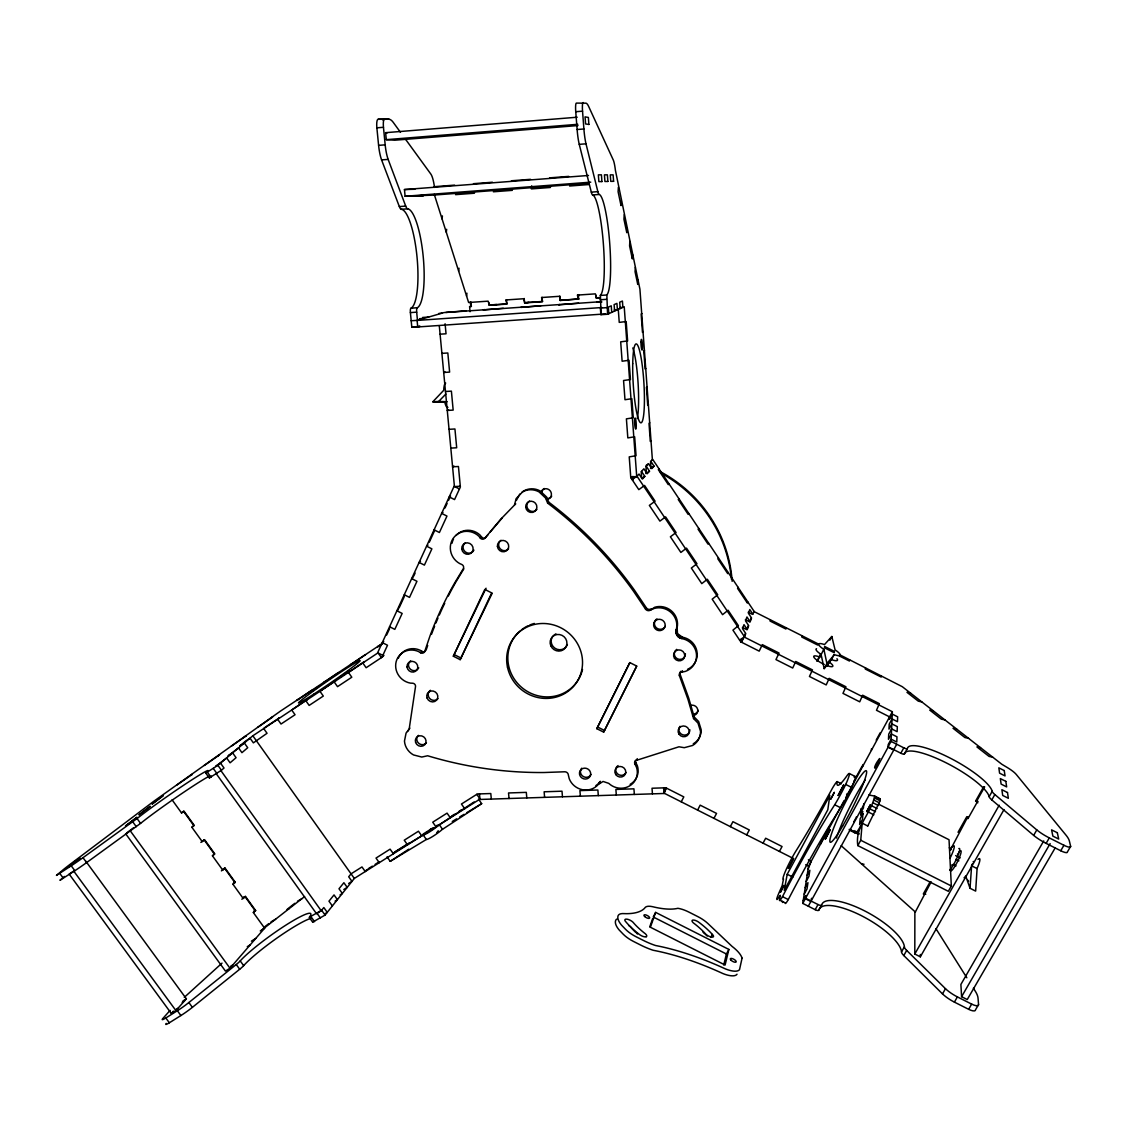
<?xml version="1.0" encoding="UTF-8"?>
<svg xmlns="http://www.w3.org/2000/svg" width="1127" height="1127" viewBox="0 0 1127 1127"><rect width="100%" height="100%" fill="white"/><g stroke="black" fill="none" stroke-linecap="round" stroke-linejoin="round"><path stroke-width="1.5" d="M1004.002 809.595L920.336 956.823L914.8 954.02L914.87 912.842L931.184 881.835M488.118 534.578L484.779 538.34A3.057 2.93 49 0 1 480.313 538.086L478.89 536.241A17.553 16.792 48.5 0 0 453.308 538.199A17.553 16.792 48.5 0 0 459.689 563.556L461.647 564.416A3.085 2.944 47.2 0 1 463.394 568.543L454.674 582.955A391.196 373.417 13.3 0 0 430.063 635.741L424.668 651.589A3.015 2.86 43 0 1 420.54 652.758L418.695 651.617A17.215 16.243 42.5 0 0 396.183 661.591A17.215 16.243 42.5 0 0 410.369 683.117L412.651 683.23A2.916 2.747 41.4 0 1 415.525 686.54L409.157 729.155L406.072 733.071L404.466 741.101A16.666 15.637 38.5 0 0 413.51 754.935L421.766 757.048L427.64 755.766A406.396 392.886 64.8 0 0 544.144 772.516L564.627 771.784A3.409 3.226 30.1 0 1 568.36 775.094L569.248 778.757A17.144 16.257 28.9 0 0 598.183 784.575L603.044 781.448L608.749 783.364A17.173 16.327 26.7 0 0 629.345 786.068A17.173 16.327 26.7 0 0 636.6 767.572L635.064 764.247A2.691 2.564 25.8 0 1 636.459 760.345L678.961 746.792L684.272 747.694L692.598 745.482A16.961 16.257 23 0 0 700.529 731.282L697.993 723.097L693.57 718.547L688.005 699.473L679.398 675.679A2.719 2.62 25 0 1 681.807 672.157L685.427 671.382A17.483 16.919 26.1 0 0 681.807 638.586C677.538 637.967 674.608 632.994 676.425 629.021A17.539 17.004 29.8 0 0 654.069 608.481L650.49 610.059A3.508 3.409 32.2 0 1 645.489 609.031L633.67 591.464A378.376 350.046 39.3 0 0 547.637 503.107L545.538 498.007L539.002 491.865A17.314 16.736 50.3 0 0 522.012 492.217M687.484 669.382A17.44 16.877 26.1 0 0 682.497 637.22L677.482 633.684L677.13 627.683A17.483 16.961 29.8 0 0 654.843 607.214L650.49 610.059M904.403 753.921L904.488 753.738A48.095 11.594 28.8 0 1 946.173 762.838A48.095 11.594 28.8 0 1 989.126 796.437L989.168 796.69A11.256 2.677 29.2 0 0 991.802 799.916L1033.656 835.389A18.581 4.48 29.6 0 0 1046.124 843.376L1060.746 850.758A8.312 2.015 29.8 0 0 1067.466 851.829L1070.636 846.377A8.326 1.986 29.7 0 1 1063.93 845.278L1049.293 837.896A18.595 4.438 29.6 0 1 1036.798 829.923L994.845 794.549A11.256 2.648 29.2 0 1 992.197 791.337L992.154 791.084A48.123 11.467 28.8 0 0 949.103 757.569A48.123 11.467 28.8 0 0 907.432 748.356L904.403 753.921A3.987 0.972 28.5 0 1 900.839 753.216L888.104 746.792L891.048 741.397L892.359 711.729L744.13 636.994L741.453 642.193L742.707 638.84M973.39 988.182L975.264 991.154A46.728 15.003 30.5 0 1 978.039 998.198L978.56 1004.608A8.114 2.606 30.9 0 1 971.671 1004.115L957.401 996.902A18.145 5.818 30.7 0 1 945.483 988.689L906.686 950.427A10.988 3.48 30.1 0 1 904.389 946.793L904.375 946.497A46.968 15.045 29.6 0 0 864.113 910.63A46.968 15.045 29.6 0 0 821.738 904.727L818.822 910.095A3.888 1.268 29.2 0 1 815.201 909.686L802.776 903.403L888.076 747.215L888.217 744.553L891.147 739.171L896.782 742.031L896.965 736.804L891.372 733.973L888.47 739.312L888.724 734.17L891.598 728.873L897.134 731.677L897.317 726.633L891.823 723.872L888.964 729.113L889.217 724.154L892.035 718.941L897.472 721.689L897.641 716.828L892.246 714.109L889.442 719.265L889.569 716.871L876.482 710.278L879.37 703.642L862.634 695.204L859.718 701.825L842.968 693.373L845.912 686.766L829.19 678.341L826.204 684.92L809.454 676.482L812.468 669.903L795.747 661.479L792.704 668.029L775.954 659.591L779.039 653.054L762.317 644.63L759.204 651.138L740.791 641.855L732.93 630.134L738.424 625.696L728.084 610.256L722.562 614.666L712.179 599.155L717.73 594.788L707.347 579.278L701.769 583.631L691.344 568.05L696.951 563.725L686.512 548.145L680.877 552.441L670.396 536.79L676.059 532.536L665.592 516.87L659.901 521.111L649.363 505.389L655.083 501.191L644.559 485.455L638.812 489.639L630.768 477.637L629.232 456.872L636.051 455.731L634.656 436.797L627.824 437.896L626.401 418.85L633.261 417.793L631.853 398.704L624.978 399.719L623.555 380.503L630.444 379.545L629.035 360.288L622.118 361.218L620.681 341.833L627.612 340.96L626.189 321.547L619.244 322.378L618.23 308.826M637.981 279.961L637.741 284.398L635.064 271.762L635.304 267.324M629.838 241.446L629.584 245.925L632.346 258.942L632.599 254.477M627.049 228.203L626.781 232.697L623.935 219.258L624.203 214.764M978.011 859.422A12.58 2.24 -63.3 0 1 977.109 868.368L975.658 891.105L970.037 888.273L965.712 875.975A12.58 2.212 -63.3 0 1 965.191 876.623M621.315 201.099L621.033 205.621L618.103 191.745L618.385 187.223M880.018 734.48L880.117 732.902L876.2 740.129M970.037 888.273L971.629 865.592A12.58 2.212 -63.3 0 0 971.868 865.043M881.314 675.721L881.215 677.059L865.325 669.058L865.466 667.733M434.261 194.351L468.621 302.487L488.104 301.163L489.301 305.065L507.023 303.867L505.868 299.951L523.689 298.74L524.788 302.656L542.608 301.444L541.538 297.528L559.443 296.302L560.471 300.247L578.376 299.021L578.7 294.626M871.368 750.399L871.495 748.779M878.454 804.114L949.033 839.742L951.329 885.977L948.314 891.302L857.816 845.588L860.746 840.249L862.169 823.189L867.72 825.992M863.789 803.678L863.437 807.89L860.648 813.004L861.014 808.763M857.816 845.588C854.689 826.514 871.396 813.412 874.651 796.028L868.748 795.056M862.775 766.247L862.93 764.585M531.662 185.885L531.38 188.899L550.469 187.462M854.224 782.011L854.393 780.321M466.592 296.119L466.916 293.189M458.661 271.156L458.999 268.212M446.306 232.261L446.658 229.274M442.052 218.892L442.418 215.905M828.796 828.866L829.049 827.049L820.414 844.32M849.617 659.746L849.434 661.042L839.333 655.956M811.496 898.275L811.031 901.572L805.495 898.782L805.988 895.5L803.199 900.628M802.776 903.403L808.566 866.156L844.165 800.55M867.691 826.091L880.074 800.79L880.187 798.832L874.622 796.028M787.209 874.256L784.251 890.33L827.81 809.778L829.824 795.352L787.209 874.256L792.844 877.102M779.532 899.994L780.321 895.345L778.574 897.684A11.96 1.183 -63.6 0 1 779.166 892.443L782.18 885.625L783.49 878.975A17.609 1.705 -63.5 0 1 786.364 869.072L786.505 868.762A21.737 2.113 -63.5 0 1 796.874 849.519L799.395 845.447A193.929 17.483 -63.1 0 0 832.459 788.182A17.581 1.747 -63.3 0 1 837.122 781.589A71.184 7.128 -63 0 0 847.335 775.221A18.61 1.916 -63.3 0 1 846.152 783.476L845.715 784.448A30.95 3.156 -63.2 0 1 834.713 804.763L831.965 809.059A198.803 21.892 -63.8 0 0 782.49 896.641A9.664 0.972 -63.6 0 1 779.532 899.994L785.294 902.91A9.664 1 -63.6 0 0 788.28 899.571A198.803 22.582 -63.8 0 1 837.896 812.046L840.657 807.763A30.95 3.254 -63.2 0 0 851.674 787.449L852.111 786.477A18.61 1.972 -63.3 0 0 854.125 777.109M858.887 834.163L854.689 832.754L854.928 830.585M728.873 949.441L725.098 965.036L650.392 927.239L655.632 912.391L728.873 949.441L726.408 954.005L723.745 964.98M802.1 635.797L801.79 637.037L817.667 645.038L817.934 643.785L753.653 611.383M786.266 627.824L785.913 629.035L770.051 621.033L770.431 619.836M426.076 650.223L427.697 645.489M516.363 500.416L519.829 494.063M649.715 926.929L652.646 918.646M744.538 635.896L745.356 633.67M748.3 625.767L746.849 629.683L742.397 627.443M751.146 618.117L749.737 621.907L745.37 619.695M739.551 640.009L744.538 636.868L745.778 633.543L742.496 628.627L744.003 624.682L747.257 629.542L748.708 625.626L745.482 620.808L746.947 616.99L750.145 621.78L751.554 617.99L748.384 613.243L749.793 609.552L752.935 614.257L754.048 611.257L652.66 459.337L650.547 461.633L651.012 468.085M740.791 641.855L741.284 640.545M747.807 601.888L747.356 603.044L737.551 588.35L738.03 587.252M792.816 858.196L663.916 793.084L665.677 788.731M479.468 793.901L479.989 799.452L664.042 793.478L665.226 790.576M693.57 718.547L694.204 716.969L688.667 697.951L680.088 674.228A2.705 2.62 25 0 1 680.919 671.241M856.097 817.624L856.464 816.807M386.66 634.98L389.576 628.655M399.071 607.974L404.213 596.775M413.75 576.038L415.102 573.108M429.317 542.172L434.754 530.31M445.038 507.967L447.095 503.473M448.476 500.473L450.532 495.993L449.222 496.894L454.561 499.585L460.365 486.991L458.435 466.493L452.575 466.817L453.885 466M818.822 910.095L818.935 909.855A46.925 15.158 29.7 0 1 861.338 915.645A46.925 15.158 29.7 0 1 901.501 951.582L901.501 951.892A10.974 3.508 30.2 0 0 903.798 955.541L942.496 993.887A18.131 5.86 30.8 0 0 954.4 1002.114L968.657 1009.313A8.114 2.62 30.9 0 0 975.531 1009.778L978.56 1004.608M216.285 773.742L316.532 913.715L321.223 910.771L220.934 770.671L224.019 768.022L220.512 763.12L215.863 766.191L226.626 757.95L230.091 762.81L236.064 757.696L232.627 752.878L228.063 755.893L238.53 747.877L241.939 752.667L247.715 747.722L244.32 742.975L239.826 745.961L245.559 741.115L250.025 738.157L253.378 742.862L267.043 733.283L263.704 728.577L265.465 727.084L279.411 717.843L277.679 719.322L281.017 724.027L295.049 714.743L291.71 710.024L307.46 699.261L305.811 700.684L309.15 705.417L323.308 696.063L319.955 691.302L335.761 680.511L334.17 681.891L337.522 686.653L351.793 677.214L348.454 672.439L364.303 661.605L362.781 662.944L366.134 667.733L381.968 657.252L387.505 645.25L382.278 642.601L383.743 641.319M453.336 656.21L484.807 589.421L491.696 592.901L460.168 659.661L453.336 656.21L486.061 588.224M728.225 572.572L727.718 573.629L717.885 558.879L718.406 557.851M681.807 672.157L682.483 670.706M460.168 659.661L492.189 593.281M679.398 675.679L680.088 674.228M636.459 760.345L637.276 758.654M635.064 764.247L635.867 762.542A2.677 2.55 25.8 0 1 635.529 760.218M596.817 728.676L629.782 662.577L636.685 666.057L603.663 732.127L596.817 728.676L629.824 662.732M603.663 732.127L636.713 666.198M681.807 638.586L682.497 637.22M592.619 194.943L599.282 194.464A50.546 7.41 85.9 0 1 609.707 243.178A50.546 7.41 85.9 0 1 606.847 294.823L607.566 314.25L601.114 314.687L600.395 295.26A50.518 7.551 85.8 0 0 603.354 243.629A50.518 7.551 85.8 0 0 592.76 194.943L592.619 194.943A11.918 1.775 85.6 0 1 591.309 192.139L579.25 144.341A19.835 2.987 85.3 0 1 577.123 129.52L575.742 111.714A8.903 1.338 85.2 0 1 576.432 103.092L585.97 103.177A50.94 7.523 85.5 0 1 588.745 106.656L613.271 159.992A16.581 2.282 85.7 0 1 615.412 170.36L639.925 289.188L652.378 459.647M680.778 638.319L681.469 636.966M679.806 637.91L680.497 636.558M678.891 637.361L679.581 636.008M663.916 793.084L666.466 788.111M678.074 636.699L678.764 635.346M677.369 635.91L678.06 634.557M681.243 801.832L683.807 796.888L665.803 787.787L652.026 788.238L652.434 793.845M676.778 635.036L677.482 633.684M855.675 818.498L854.787 820.16M676.341 634.078L677.031 632.74M598.747 783.758L600.339 781.307L599.423 783.054M697.599 810.102L700.177 805.157L716.547 813.426L713.954 818.357M655.632 912.391L653.237 916.984L726.408 954.005M676.045 633.078L676.735 631.74M846.588 794.845L847.307 793.464M675.918 631.007L676.623 629.669M675.904 632.05L676.609 630.711M676.101 629.993L676.806 628.655M816.906 661.211L820.78 653.843M730.324 826.626L732.916 821.696L749.3 829.965L746.68 834.896M817.413 661.07L821.301 653.688M821.231 654.491L823.752 649.307A12.087 2.62 27.6 0 1 818.667 644.193A12.087 2.62 27.6 0 1 824.499 644.574L831.825 636.487L835.079 649.87A12.087 2.62 27.6 0 1 840.207 655.012A12.087 2.62 27.6 0 1 834.417 654.674L826.908 663.465L824.161 668.649L821.076 654.393A12.073 2.648 27.6 0 1 816.526 648.701M829.881 640.178L831.825 636.487M826.654 666.127L828.993 661.718M827.19 666.001L829.542 661.577M824.161 668.649L831.416 659.619L834.093 654.548M710.743 937.439L712.349 934.424A55.42 20.356 28.2 0 0 707.531 929.521A36.712 13.383 28.3 0 0 705.361 927.549A55.42 20.356 28.2 0 0 699.374 922.675A4.973 1.789 28.4 0 0 693.091 920.041L692.457 920.181A4.973 1.789 28.4 0 0 694.556 923.802A49.799 18.328 28.2 0 1 699.726 928.099L701.614 929.831A49.799 18.328 28.2 0 1 704.995 933.283L705.093 933.41A5.015 1.803 28.6 0 0 711.644 937.115A5.015 1.803 28.6 0 0 712.349 934.424M763.049 843.165L765.67 838.234L782.053 846.518L779.419 851.434M855.942 777.461L862.155 766.022M845.701 797.705L892.359 711.729M808.101 869.156L811.229 861.253L808.383 859.816M807.157 875.228L809.848 870.255L808.918 876.397L806.199 881.413M805.213 887.696L807.96 882.652L806.988 889.02L804.213 894.105M808.298 906.193L893.753 750.075L888.076 747.215M893.767 749.652L896.712 744.257M815.201 909.686L818.005 904.544A3.888 1.254 29.2 0 0 821.639 904.967M900.839 753.216L903.798 747.821A3.987 0.958 28.5 0 0 907.348 748.539M930.212 881.694L923.309 893.936L925.774 894.246M958.035 832.289L966.811 816.681M977.842 802.776L975.644 801.001L983.716 786.674M984.674 786.857L976.616 801.184L976.785 802.945L967.938 818.653L967.797 816.85L950.357 849.843M708.573 543.115L708.01 544.102L698.12 529.281L698.712 528.338M901.501 951.892L904.389 946.793M989.168 796.69L992.197 791.337M903.798 955.541L906.686 950.427M991.802 799.916L994.845 794.549M914.8 954.02L999.198 805.213M942.496 993.887L945.483 988.689M1033.656 835.389L1036.798 829.923M1043.729 840.939L960.894 984.434L961.585 996.691L967.248 999.55L1055.083 848.053M954.4 1002.114L957.401 996.902M1046.124 843.376L1049.293 837.896M961.585 996.691L1050.139 843.602M968.657 1009.313L971.671 1004.115M1060.746 850.758L1063.93 845.278M463.845 568.839L456.012 581.771A390.055 372.417 13.3 0 0 448.307 596.042M645.489 609.031L646.278 607.749L634.487 590.238A377.32 349.173 39.3 0 0 548.722 502.135L546.637 497.049L540.115 490.921A17.271 16.694 50.4 0 0 523.182 491.273L516.152 498.599L514.546 504.769L515.715 503.797L500.782 519.195L484.779 538.34M688.822 513.518L688.203 514.433L678.271 499.557L678.919 498.683M476.777 794.338L480.06 799.043L354.329 878.44L325.083 915.082L312.869 921.985A45.573 5.86 -35.8 0 0 313.715 920.674M581.743 768.191L580.954 769.347A5.663 5.367 28.9 0 0 583.603 776.7A5.663 5.367 28.9 0 0 591.055 774.446M325.083 915.082L321.632 910.264L309.432 917.181A45.587 5.748 -35.8 0 0 287.216 924.281A45.587 5.748 -35.8 0 0 240.488 960.613L240.22 960.908A10.608 1.31 -35.9 0 1 236.247 964.515L188.871 1002.523A17.426 2.155 -36.2 0 1 177.376 1010.722L165.824 1017.977A7.79 0.958 -36.2 0 1 162.753 1018.597L168.247 1012.455A44.995 5.593 -36.1 0 1 170.177 1010.398M599.649 782.011L599.085 782.828A17.088 16.215 28.9 0 1 595.873 785.618M854.365 820.836L853.759 821.625M407.523 731.493L409.876 728.155M436.67 832.909L438.234 830.754M437.304 825.105L436.008 826.866L432.74 822.189L447.067 813.13L450.335 817.808M430.641 829.035L429.049 831.177L433.486 828.373M408.89 843.052L407.523 844.841L404.255 840.207L418.469 831.219L421.737 835.868M366.712 869.692L365.247 871.551L361.978 866.945L351.06 873.848L348.694 876.778L351.976 881.384L348.623 883.512M668.987 483.807L668.325 484.638L658.351 469.691L659.041 468.902M321.223 910.771L323.829 907.545L327.253 912.349L324.928 913.814M490.217 531.972L502.008 518.181M125.59 833.642L225.442 971.094L229.993 968.234L264.62 928.183L253.434 912.659L255.181 910.715L245.01 896.599L243.235 898.515L233.007 884.343L234.825 882.469L224.611 868.297L222.766 870.143L212.51 855.9L214.369 854.097L204.114 839.869L202.226 841.63L191.914 827.331L193.83 825.612L183.532 811.313L181.588 813.004L172.093 799.846M166.261 1023.386A7.776 0.986 -36.3 0 0 169.346 1022.781L180.898 1015.54A17.426 2.198 -36.2 0 0 192.393 1007.341L239.685 969.262A10.594 1.338 -36 0 0 243.657 965.642L243.911 965.346A45.573 5.86 -35.8 0 1 277.932 937.382A45.573 5.86 -35.8 0 1 311.108 918.294M171.332 1013.497L175.925 1010.609L73.72 871.072L69.156 874.087L171.332 1013.497L173.431 1011.13M175.925 1010.609L186.364 998.818L85.737 861.141M641.488 471.41L644.813 476.383L642.404 479.06L639.051 474.044L636.713 476.566L630.711 476.89M646.236 466.282L649.504 471.171L647.18 473.763L643.883 468.818L641.193 471.734L641.686 478.411M650.828 461.323L654.04 466.141L651.786 468.635L648.546 463.775L646.165 465.366M648.546 463.775L645.954 466.592L646.419 473.157M634.107 477.313L632.036 479.538L637.009 476.228L744.538 636.868M630.768 477.637L631.585 476.777L633.36 479.44M445.7 383.095A12.242 2.775 85.8 0 0 443.714 390.294L432.824 401.79L438.713 401.423L445.883 394.027M651.026 440.713L650.307 441.432L649.011 423.442L649.73 422.766M420.54 652.758L421.963 651.378A3.015 2.846 43.1 0 0 425.372 651.167M383.898 655.379L381.391 657.633L378.038 652.829L252.842 735.776L217.905 765.318L221.427 770.248L209.509 777.827A46.08 2.169 -34.8 0 0 211.298 776.066M184.279 997.367L222.019 963.134M381.968 657.252L383.448 655.928M217.905 765.318L205.987 772.925A46.094 2.029 -34.7 0 0 186.082 783.617A46.094 2.029 -34.7 0 0 137.367 818.329L83.004 857.689A17.623 0.761 -34.9 0 1 71.24 865.804L56.435 875.411L63.464 869.509A45.503 1.986 -34.8 0 1 71.128 863.55L153.666 801.367L280.384 711.165L383.11 642.925M547.637 503.107L548.722 502.135M478.482 799.099L481.666 803.65L442.277 829.458A11.58 1.521 -35.1 0 1 432.951 836.304A11.58 1.521 -35.1 0 1 426.358 839.474L390.21 861.338L387.04 856.858M474.129 801.945L439.093 824.922A11.58 1.493 -35.1 0 1 429.753 831.768A11.58 1.493 -35.1 0 1 423.174 834.952L393.055 853.209M379.024 645.63L377.63 646.856L383.081 643.235M606.65 295.02L600.282 295.401M365.458 654.632L350.483 664.874L351.934 663.606M338.48 672.537L323.548 682.737L325.069 681.426M648.448 404.762L647.715 405.382L646.419 387.251L647.152 386.674M311.728 690.288L296.838 700.459L298.416 699.12M398.338 609.566L396.901 610.778L402.156 613.426L394.816 629.373L389.576 626.725M480.313 538.086L481.581 537.03A3.043 2.916 49.1 0 0 486.047 537.283M126.717 832.895L133.549 827.782M64.493 876.44L59.942 880.314L74.847 870.72A17.623 0.817 -34.9 0 0 86.596 862.606L140.875 823.161A46.08 2.169 -34.8 0 1 176.77 796.986A46.08 2.169 -34.8 0 1 209.242 776.207M413.074 577.503L411.665 578.63L416.948 581.293L409.524 597.395L404.269 594.746M265.141 926.464L268.832 923.591M271.043 921.858L275.636 919.181M288.287 908.404L294.837 903.291M297.458 901.248L301.994 898.599M262.013 929.817L304.6 896.571M420.498 561.359L419.103 562.443L424.4 565.106L431.88 548.849L426.584 546.172L427.95 545.144M254.096 911.546L255.181 910.715M253.237 912.433L255.66 910.56L245.489 896.444L243.686 897.05M241.84 899.233L245.489 896.444M232.852 884.146L235.289 882.3L225.076 868.114L223.315 868.79M221.399 870.889L225.076 868.114M212.369 855.745L214.834 853.914L204.579 839.671L200.86 842.404M418.103 326.858L411.82 327.267L410.397 312.588A4.099 0.972 85 0 1 410.961 308.249L417.427 307.685A49.87 11.721 84.7 0 0 423.203 256.519A49.87 11.721 84.7 0 0 407.889 208.819L401.339 209.298A11.763 2.775 84.3 0 1 399.338 206.579L381.588 159.907A19.568 4.691 83.8 0 1 378.602 145.369L376.869 127.83A8.777 2.113 83.7 0 1 378.151 119.279L389.097 119.251A50.25 11.904 84.1 0 1 393.379 122.547L400.465 132.296M410.961 308.249L411.144 308.108A49.842 11.862 84.7 0 0 417.018 256.97A49.842 11.862 84.7 0 0 401.55 209.298L401.339 209.298M191.801 827.218L194.281 825.401L183.983 811.102L181.475 812.905M645.841 368.515L645.109 369.036L643.799 350.765L644.531 350.286M442.967 512.447L441.643 513.405L446.968 516.081L439.403 532.507L434.092 529.831M650.476 468.494L654.04 466.141M645.898 473.565L649.504 471.171M642.362 478.003L644.813 476.383M390.21 861.338L408.791 849.18M260.281 930.93L264.62 928.183M251.406 941.158L255.801 938.382M368.12 868.804L372.319 866.156M375.122 864.381L379.32 861.732M394.774 851.97L406.072 844.827M423.076 834.093L433.036 827.796M451.603 816.075L454.477 814.257M458.774 811.539L461.647 809.721M247.278 946.68L250.236 944.82M343.82 889.513L347.201 887.372L343.89 882.723L339.002 888.766L342.34 893.457L340.072 894.894M230.683 966.219L232.951 964.797M335.113 901.093L337.41 899.642L334.029 894.923L328.971 901.177L332.38 905.939M182.968 1000.959L186.364 998.818M182.18 1002.41L184.462 1000.973M175.713 1009.693L178.01 1008.256M452.265 821.484L456.674 818.808M459.619 817.019L464.028 814.342M466.958 812.567L481.666 803.65M643.221 331.972L642.475 332.409L641.15 313.982L641.911 313.588M270.776 718.026L272.607 717.011L257.703 727.352M244.517 736.762L246.292 735.79L231.204 746.257M217.793 755.837L219.526 754.893L204.255 765.487M190.59 775.235L192.28 774.334L176.812 785.068M448.602 409.791L447.264 410.453L453.167 410.101L451.392 391.139L445.489 391.506M607.566 314.25L624.217 306.727L636.713 476.566M465.888 310.798L444.052 312.573L417.103 320.434L417.723 326.971L605.608 313.898M417.103 320.434L601.888 307.53M445.038 371.91L443.7 372.473L449.617 372.107L447.828 352.99L441.897 353.371M597.592 301.923L596.662 302.29L601.903 301.937M578.63 303.191L558.668 304.853L559.71 304.473M559.908 296.063L560.26 300.486L579.109 298.937L575.855 299.148M233.5 882.948L235.289 882.3M560.26 300.486L561.232 300.148M540.847 305.741L520.885 307.403L522.026 307.009M524.196 298.486L524.576 302.909L528.873 302.332M503.262 308.277L483.3 309.925L484.554 309.545M253.829 911.137L255.66 910.56M417.723 326.971L420.089 326.252L411.82 327.267M286.976 909.419L288.878 908.841M470.058 311.714L469.607 306.629L470.818 306.276M445.912 312.447L601.043 301.684M378.151 119.279L389.097 119.251M376.869 127.83L383.462 127.295A8.777 2.085 83.8 0 1 384.73 118.744M575.742 111.714L582.532 111.164A8.903 1.324 85.3 0 1 583.194 102.543M577.982 125.548L394.718 140.213L386.307 139.663L385.617 132.676L577.221 117.222M386.307 139.663L577.771 124.308M378.602 145.369L385.18 144.834A19.582 4.635 83.9 0 0 388.139 159.386L405.706 206.1A11.763 2.747 84.3 0 0 407.692 208.819M577.123 129.52L583.899 128.985A19.849 2.93 85.4 0 0 585.998 143.819L597.845 191.646A11.918 1.733 85.6 0 0 599.141 194.45M381.588 159.907L388.139 159.386M579.25 144.341L585.998 143.819M433.839 186.716L454.575 185.124M473.467 183.687L492.429 182.236M511.433 180.771L530.493 179.32M549.596 177.855L568.755 176.39M587.914 183.363L588.886 183.335L433.599 195.084L405.114 196.267L404.452 189.547L588.491 175.474M405.114 196.267L590.773 182.165M414.032 195.999L417.145 195.76M415.638 196.042L421.808 195.577M455.562 194.647L474.439 193.224M493.372 191.787L512.348 190.35M569.6 186.011L588.787 184.546M399.338 206.579L405.706 206.1M591.309 192.139L597.845 191.646M491.823 304.839L496.655 304.515M599.592 297.584L596.324 297.81L595.38 293.865L577.39 295.091L578.376 299.021M469.607 306.629L471.368 306.502L470.973 302.106M524.576 302.909L542.397 301.698L542.031 297.274M599.409 297.838L596.141 298.063L595.915 295.105M410.397 312.588L416.68 312.165A4.099 0.972 85.1 0 1 417.244 307.826M599.987 299.782L606.453 299.345M438.924 313.405L441.925 313.193M422.54 317.476L428.697 317.053M419.469 318.702L424.118 318.392M411.186 320.758L417.469 320.336L416.68 312.165M600.621 308.065L607.073 307.629M619.822 307.544L622.879 307.333L622.428 301.036L619.709 302.205L620.174 308.559M614.285 310.01L617.413 309.798L616.934 303.388L614.116 304.6L614.609 311.08M440.093 334.184L446.038 333.789L445.095 323.773M449.039 429.317L454.928 428.978L456.689 447.771L450.814 448.109M460.295 486.244L454.435 486.568L439.305 325.83M473.284 192.069L474.58 192.013M511.292 189.181L512.475 189.139M549.497 186.279L550.568 186.251M404.452 189.547L414.933 189.251M432.824 401.79L444.827 402.339A12.242 2.775 85.8 0 0 447.926 407.326M438.713 401.423L447.165 401.705M385.617 132.676L387.308 132.817M861.563 863.916L864.029 864.254M875.651 798.043L880.187 798.832M975.644 801.001L978.067 801.438M992.69 757.161L989.069 756.414L976.912 746.919L980.532 747.666M968.516 738.312L964.895 737.537L953.019 728.267L956.64 729.056M944.919 719.914L941.299 719.125L929.719 710.08L933.339 710.898M921.9 701.98L918.28 701.149L906.981 692.33L910.602 693.161M423.146 834.938L426.358 839.474M849.251 829.331L858.915 833.712M831.416 659.619L831.74 659.732A12.073 2.648 27.6 0 0 836.952 658.675M839.53 654.66L902.318 686.709L1001.804 764.247L1007.242 767.501A15.651 3.522 29 0 1 1016.272 774.46L1065.874 834.994A47.898 11.439 29.4 0 1 1069.382 841.066L1070.636 846.377M748.229 612.229L752.54 614.398M459.45 488.977L454.096 486.286L377.63 652.73L382.842 655.365M891.048 741.397L903.798 747.821M849.307 773.516L855.21 776.503M874.777 796.606L880.328 799.395M874.524 797.986L880.074 800.79M845.715 784.448L851.674 787.449M837.122 781.589L841.404 783.758M873.848 800.057L879.412 802.861M872.805 802.692L878.37 805.509M871.481 805.706L877.045 808.51M869.931 808.876L875.51 811.694M955.668 855.618L960.176 857.901M868.297 812.003L873.862 814.807M971.53 865.79L977.024 868.565M955.893 859.309L958.908 860.831M834.713 804.763L840.657 807.763M952.991 864.423L956.006 865.945M850.589 830.007L854.604 832.036M849.335 830.05L854.689 832.754M860.746 840.249L951.329 885.977M454.674 654.829L461.478 658.267M597.747 727.084L604.565 730.521M805.72 864.719L808.566 866.156M805.58 898.261L818.005 904.544M782.49 896.641L788.28 899.571M421.963 651.378L420.117 650.251A17.173 16.201 42.5 0 0 398.338 658.21M694.204 716.969L698.627 721.505L701.163 729.676A16.905 16.215 23 0 1 693.246 743.834M949.286 847.814L951.427 849.617M841.179 845.687L915.434 912.081M636.389 933.015L636.516 933.128A49.701 18.37 28.2 0 0 637.516 934.029M635.543 932.24L634.642 931.339A49.701 18.37 28.2 0 1 631.303 927.789L631.205 927.662A5.156 1.944 27.8 0 0 628.584 925.422M481.581 537.03L480.172 535.184A17.511 16.75 48.5 0 0 456.012 535.466M71.24 865.804L74.847 870.72M177.376 1010.722L180.898 1015.54M59.759 873.397L63.366 878.299M165.824 1017.977L169.346 1022.781M83.004 857.689L86.596 862.606M188.871 1002.523L192.393 1007.341M405.537 139.269L430.866 174.107A16.37 3.62 84.5 0 1 434.022 184.279L434.543 187.434M137.071 818.568L140.579 823.4M240.22 960.908L243.657 965.642M132.761 821.822L136.268 826.669M236.247 964.515L239.685 969.262M130.126 830.641L229.993 968.234M207.438 772.249L210.96 777.165M311.122 916.885L314.56 921.689M205.804 773.108L209.312 778.01M309.277 917.406L312.714 922.21M213.242 768.403L216.778 773.319M316.955 913.208L320.406 918.012M252.842 735.776L354.329 878.44M393.379 853.787L390.097 849.152L376.009 858.07L379.278 862.69M439.319 824.725L442.502 829.261M464.733 808.721L461.45 804.03L477.355 793.971L490.794 793.535L491.316 799.085M935.945 928.662L966.839 977.771M635.867 762.542L637.403 765.867A17.13 16.285 26.7 0 1 630.148 784.336M823.907 649.42L826.908 663.465M470.198 302.121L470.677 304.811M383.462 127.295L385.18 144.834M509.038 798.508L508.531 792.957L526.309 792.366L526.802 797.93M488.794 302.374L489.062 305.304L506.798 304.107L506.417 299.697M544.609 797.352L544.13 791.788L561.993 791.196L562.472 796.775M580.377 796.183L579.912 790.605L597.873 790.013L598.324 795.606M616.314 795.028L615.877 789.421L633.923 788.83L634.36 794.436M577.827 294.837L578.179 299.275M608.819 313.686L608.326 307.093L611.243 305.84L611.736 312.362M600.381 308.164L600.874 314.785M582.532 111.164L583.899 128.985M632.923 476.369L633.163 479.736M663.634 787.858L664.042 793.478M920.322 954.456L920.336 956.823M616.849 919.068A17.99 6.776 27.9 0 0 615.708 920.365A28.105 10.58 28 0 0 619.089 929.902L623.118 934.086A17.835 6.748 28 0 0 633.487 941.439L640.375 944.919A38.332 14.355 28 0 0 653.054 950.244A164.331 65.929 29.7 0 1 722.872 973.545A18.412 6.818 29 0 0 737.016 974.235M702.952 932.071A36.684 13.468 28.3 0 1 703.516 932.564M703.882 932.902A36.684 13.468 28.3 0 1 705.122 934.044A55.378 20.469 28.2 0 1 707.15 936.016M782.716 902.417A11.96 1.212 -63.6 0 1 782.532 901.389M968.671 881.145A12.58 2.24 -63.3 0 1 967.91 880.229M973.334 861.408A12.58 2.212 -63.3 0 1 973.15 861.901M972.333 863.958A12.58 2.212 -63.3 0 1 972.108 864.508M964.487 877.426A12.58 2.212 -63.3 0 1 964.078 877.82M949.667 850.378A12.58 2.071 -63.3 0 1 954.273 846.447A12.58 2.071 -63.3 0 1 950.061 858.168M958.809 848.603A12.58 2.099 -63.3 0 1 957.584 856.548A12.58 2.099 -63.3 0 1 949.723 870.072M860.591 826.091A10.537 1.254 -63.3 0 1 856.14 832.318M431.458 634.416A390.055 372.417 13.3 0 1 434.613 626.232M435.924 622.977A390.055 372.417 13.3 0 1 437.966 618.103M439.305 615.018A390.055 372.417 13.3 0 1 444.714 603.283M452.026 543.214A17.511 16.75 48.5 0 1 453.505 539.058M651.279 608.791A3.508 3.395 32.2 0 1 646.278 607.749M582.518 669.523A38.417 36.768 36.8 0 1 526.577 690.978A38.417 36.768 36.8 0 1 520.125 630.937M521.364 629.923A38.417 36.768 36.8 0 1 528.239 625.682M529.718 625.034A38.417 36.768 36.8 0 1 534.367 623.442M685.413 653.745A5.621 5.438 26.1 0 1 677.383 658.816A5.621 5.438 26.1 0 1 676.721 649.363M665.324 626.246A5.79 5.621 29.8 0 1 659.07 629.162L657.647 628.669A5.79 5.621 29.8 0 1 654.519 622.428L654.984 621.033A5.79 5.621 29.8 0 1 656.942 618.878M508.615 548.835A5.776 5.55 47.5 0 1 500.106 548.694A5.776 5.55 47.5 0 1 501.008 540.256M473.918 550.103A5.832 5.579 48.5 0 1 465.099 551.737A5.832 5.579 48.5 0 1 465.437 542.679M418.765 667.804A5.522 5.212 42.5 0 1 410.439 669.269A5.522 5.212 42.5 0 1 410.693 660.802M437.952 698.641A5.663 5.353 40.2 0 1 429.641 698.43A5.663 5.353 40.2 0 1 430.444 690.288M626.077 772.544A5.508 5.241 26.7 0 1 617.596 773.939A5.508 5.241 26.7 0 1 618.075 765.571M689.893 729.789A5.565 5.339 23 0 1 682.624 734.804A5.565 5.339 23 0 1 679.99 726.323M426.443 742.749A5.48 5.142 38.5 0 1 418.568 743.172A5.48 5.142 38.5 0 1 418.427 735.367M536.917 509.348A5.691 5.494 50.4 0 1 528.309 509.517A5.691 5.494 50.4 0 1 529.535 500.98M382.574 119.786A50.236 12.045 84 0 1 383.631 120.082M828.993 661.901A10.791 2.409 27.6 0 1 832.797 666.325A10.791 2.409 27.6 0 1 826.542 665.409M824.231 664.423A10.791 2.409 27.6 0 1 813.891 657.252A10.791 2.409 27.6 0 1 820.047 657.14M836.445 838.065A40.008 4.508 -63.3 0 1 836.769 837.009M837.15 835.882A40.008 4.508 -63.3 0 1 865.127 780.194M958.598 852.547A11.242 1.888 -63.3 0 1 960.458 854.689A11.242 1.888 -63.3 0 1 953.343 868.621A11.242 1.888 -63.3 0 1 951.047 867.325M951.766 865.268A11.242 1.888 -63.3 0 1 951.935 864.818M957.415 854.196A11.242 1.888 -63.3 0 1 957.654 853.829M632.796 347.947A39.459 5.466 86.5 0 1 638.051 382.602A39.459 5.466 86.5 0 1 637.29 418.554M660.535 472.889A132.887 128.746 38.3 0 1 731.451 579.334M659.802 471.41A132.563 128.45 38.3 0 1 732.156 581.349M540.706 493.175A5.494 5.311 51.2 0 1 546.116 488.709A5.494 5.311 51.2 0 1 551.385 493.654A5.494 5.311 51.2 0 1 547.356 499.416M690.273 705.558A5.381 5.17 22.8 0 1 697.669 709.376A5.381 5.17 22.8 0 1 692.57 715.575M567.402 644.574A8.509 8.157 37 0 1 554.864 648.18A8.509 8.157 37 0 1 553.878 635.135M555.188 634.205A8.509 8.157 37 0 1 555.921 633.853M698.205 710.404A5.367 5.156 22.8 0 1 692.668 714.039M551.695 496.134A5.466 5.297 51.3 0 1 545.792 498.43M541.721 492.809A5.466 5.297 51.3 0 1 544.313 488.512M783.871 885.47L780.462 892.204L783.871 885.47M862.958 813.595L862.479 819.414L859.633 824.612L860.14 818.751L862.958 813.595M834.445 651.406L834.219 652.716L824.415 647.771L824.668 646.475L834.445 651.406M870.312 804.833L866.776 811.553L870.312 804.833M879.68 758.584C873.481 775.08 872.467 766.797 879.68 758.584M862.676 811.694L860.943 814.99L862.676 811.694M742.059 958.161L739.523 969.614A18.426 6.776 28.9 0 1 725.379 968.882A164.457 65.549 29.7 0 0 655.548 945.511A38.36 14.271 28 0 1 642.855 940.172L635.966 936.692A17.849 6.706 27.9 0 1 625.584 929.338L621.555 925.154A28.119 10.509 28 0 1 618.131 915.659A18.004 6.734 27.9 0 1 624.175 913.617L626.161 913.673A76.199 27.752 27 0 0 644.419 908.404L645.32 907.348A15.82 5.776 28 0 1 652.505 906.672L654.942 907.249A64.422 22.808 27.5 0 0 677.862 908.306A18.018 6.48 28.3 0 1 688.935 912.109L697.712 916.561A18.145 6.523 28.4 0 1 707.855 923.478L732.043 946.37A25.597 9.326 28.8 0 1 742.059 958.161M843.616 785.026L838.164 795.451L843.616 785.026M793.535 858.478L788.421 868.382L793.535 858.478M830.19 829.838L825.302 839.164L830.19 829.838M834.262 792.422L830.782 799.085L834.262 792.422M654.223 622.343L653.745 623.738A5.804 5.635 29.8 0 0 656.886 629.993L658.309 630.5A5.804 5.635 29.8 0 0 664.958 626.654A5.804 5.635 29.8 0 0 661.464 619.709A5.804 5.635 29.8 0 0 654.223 622.343M348.722 671.128L340.058 677.102L348.722 671.128M580.785 769.896L579.996 771.051A5.677 5.381 28.9 0 0 582.222 778.179A5.677 5.381 28.9 0 0 589.632 776.968A5.677 5.381 28.9 0 0 588.703 769.614L587.463 768.797A5.677 5.381 28.9 0 0 580.785 769.896M319.406 685.991L311.108 691.696L319.406 685.991M646.264 936.706L645.574 936.875A5.184 1.958 28 0 1 638.967 934.128A55.505 20.427 28.2 0 1 632.853 929.014A37.247 13.806 28.1 0 1 630.669 926.957A55.505 20.427 28.2 0 1 625.908 921.886A5.156 1.93 27.8 0 1 626.936 919.153A5.156 1.93 27.8 0 1 633.656 922.971L633.74 923.083A49.729 18.271 28.2 0 0 637.093 926.633L638.981 928.423A49.729 18.271 28.2 0 0 644.235 932.902A5.184 1.958 28 0 1 646.264 936.706M136.874 817.343L125.548 825.95L136.874 817.343M150.145 806.397L139.128 814.765L150.145 806.397M162.978 795.817L152.244 803.96L162.978 795.817M75.467 861.098L67.986 867.212L79.989 858.112L75.467 861.098M423.315 195.619L420.258 195.844L423.287 195.718M601.931 181.574L598.874 181.63L598.352 174.84L601.424 174.84L601.931 181.574M607.876 181.447L604.931 181.503L604.424 174.84L607.383 174.84L607.876 181.447M613.595 181.32L610.764 181.377L610.27 174.854L613.116 174.854L613.595 181.32M588.886 124.449L585.589 123.942L585.054 116.87L588.364 117.447L588.886 124.449M1004.242 770.572L998.846 767.853L999.579 773.164L1005.03 775.911L1004.242 770.572M1005.833 781.363L1000.339 778.588L1001.114 784.096L1006.65 786.9L1005.833 781.363M1007.496 792.535L1001.889 789.717L1002.692 795.437L1008.341 798.282L1007.496 792.535M1057.337 832.754L1051.59 829.866L1052.872 836.121L1058.676 839.052L1057.337 832.754M644.63 916.476A3.184 1.169 27.9 0 0 649.504 918.209A3.184 1.169 27.9 0 0 646.264 915.068A3.184 1.169 27.9 0 0 644.63 916.476M731.155 960.331A3.339 1.226 29 0 0 736.128 961.993A3.339 1.226 29 0 0 732.451 958.64A3.339 1.226 29 0 0 731.155 960.331M507.474 667.142A38.515 36.867 36.7 0 0 569.952 689.851A38.515 36.867 36.7 0 0 556.358 625.851A38.515 36.867 36.7 0 0 507.474 667.142M674.51 658.309A5.635 5.452 26.1 0 0 684.174 657.914A5.635 5.452 26.1 0 0 678.764 649.899A5.635 5.452 26.1 0 0 674.51 658.309M497.416 546.398A5.79 5.565 47.5 0 0 506.319 550.892A5.79 5.565 47.5 0 0 505.445 541.045A5.79 5.565 47.5 0 0 497.416 546.398M461.746 548.863A5.846 5.593 48.5 0 0 470.734 553.399A5.846 5.593 48.5 0 0 469.818 543.468A5.846 5.593 48.5 0 0 461.746 548.863M407.03 666.959A5.536 5.226 42.5 0 0 415.553 671.269A5.536 5.226 42.5 0 0 414.623 661.972A5.536 5.226 42.5 0 0 407.03 666.959M427.091 698.05A5.691 5.367 40.2 0 0 436.586 700.149A5.691 5.367 40.2 0 0 433.205 691.048A5.691 5.367 40.2 0 0 427.091 698.05M615.793 774.587A5.536 5.255 26.7 0 0 625.246 774.263A5.536 5.255 26.7 0 0 619.906 766.459A5.536 5.255 26.7 0 0 615.793 774.587M679.032 734.184A5.593 5.353 23 0 0 688.639 733.931A5.593 5.353 23 0 0 683.356 725.971A5.593 5.353 23 0 0 679.032 734.184M415.609 742.425A5.494 5.156 38.5 0 0 424.71 744.764A5.494 5.156 38.5 0 0 421.723 735.917A5.494 5.156 38.5 0 0 415.609 742.425M525.731 507.319A5.705 5.508 50.3 0 0 534.635 511.475A5.705 5.508 50.3 0 0 533.494 501.754A5.705 5.508 50.3 0 0 525.731 507.319M842.63 826.077A40.008 4.381 -63.3 0 0 866.226 770.727A40.008 4.381 -63.3 0 0 835.882 822.597A40.008 4.381 -63.3 0 0 842.63 826.077M632.726 363.711A39.487 5.353 86.5 0 0 640.883 422.808A39.487 5.353 86.5 0 0 642.024 363.683A39.487 5.353 86.5 0 0 632.726 363.711M640.967 341.805A5.381 0.718 86.4 0 0 642.052 350.06A5.381 0.718 86.4 0 0 642.235 342.228A5.381 0.718 86.4 0 0 640.967 341.805M634.614 420.822A5.536 0.761 86.7 0 0 635.741 429.133A5.536 0.761 86.7 0 0 635.952 420.892A5.536 0.761 86.7 0 0 634.614 420.822M314.194 693.852A37.261 1.592 -34.5 0 0 360.161 660.661A37.261 1.592 -34.5 0 0 313.94 690.668A37.261 1.592 -34.5 0 0 314.194 693.852M550.807 645.785A8.523 8.185 37 0 0 565.275 647.983A8.523 8.185 37 0 0 559.485 634.557A8.523 8.185 37 0 0 550.807 645.785"/></g></svg>
